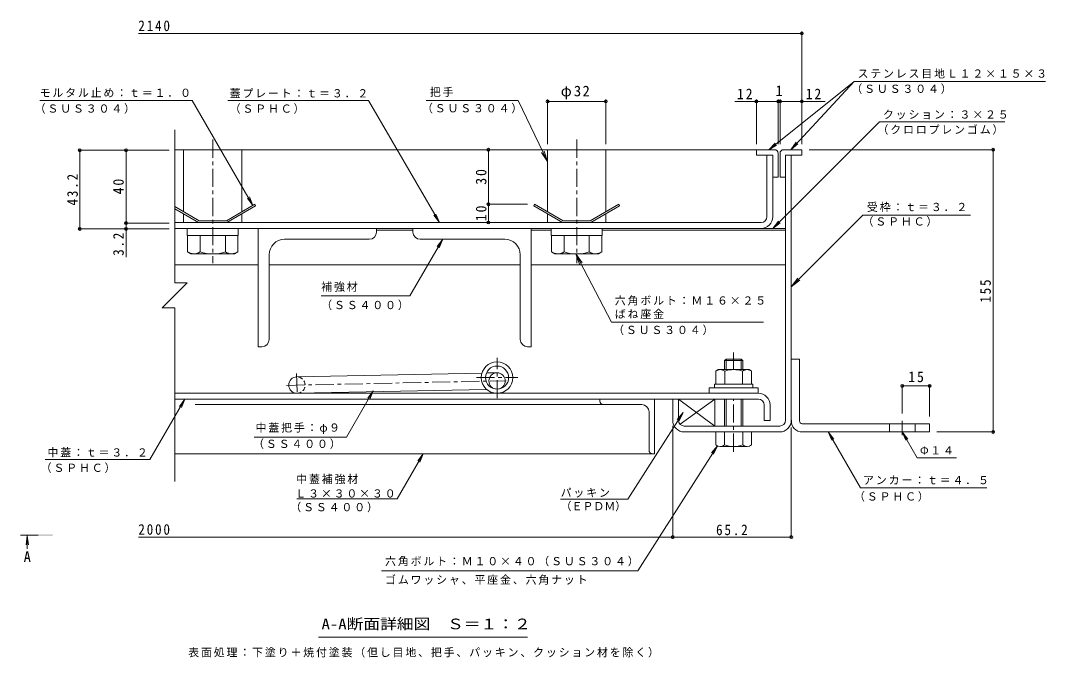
# Model space of a CAD drawing. Units: millimetres on the paper, enlarged 10 times, with parts at other scales. Extents: x -2682 to 2797, y -1962 to 1822.
# Drawn here: x -20 to 2797, y 73 to 1822 of the extents above; entities that cross this region are included whole.
import ezdxf
from ezdxf.enums import TextEntityAlignment as Align

# ---------------------------------------------------------------- set-up
doc = ezdxf.new("R2010")
doc.units = ezdxf.units.MM
doc.header["$LTSCALE"] = 10
doc.header["$PDMODE"] = 32
doc.header["$PDSIZE"] = 8
doc.linetypes.add('CHAIN1', pattern=[8, 5, -1, 1, -1])
doc.linetypes.add('DASHED1', pattern=[1.8, 1.2, -0.6])
for name, color, linetype, lineweight in [('0-2_仕上', 3, 'Continuous', 9), ('0-5_寸法', 7, 'Continuous', 9), ('D-1', 2, 'Continuous', 9), ('D-2', 3, 'Continuous', 9), ('D-3', 4, 'Continuous', 9), ('D-5', 7, 'Continuous', 9), ('D-6', 6, 'Continuous', 9), ('D-7', 5, 'Continuous', 5), ('D-9', 134, 'Continuous', 5), ('D-A', 3, 'Continuous', 9), ('D-B', 6, 'Continuous', 9), ('D-C', 2, 'Continuous', 9), ('D-E', 3, 'Continuous', 9), ('D-F', 7, 'Continuous', 9)]:
    doc.layers.add(name, color=color, linetype=linetype, lineweight=lineweight)
doc.styles.add('ＭＳ ゴシック', font='')
doc.styles.get('ＭＳ ゴシック').set_extended_font_data('MS Gothic')

msp = doc.modelspace()

# ---------------------------------------------------------------- linework, layer by layer
at = {"layer": '0-2_仕上', "color": 4, "linetype": 'CHAIN1'}
msp.add_line((-19.51, 408.56), (29.12, 408.56), dxfattribs=at)
at = {"layer": '0-2_仕上', "color": 4}
for q in [(-4.14, 381.77), (2.38, 381.77), (-0.88, 370.96)]:
    msp.add_line((-0.88, 406.56), q, dxfattribs=at)
msp.add_solid([(29.12, 406.56), (29.12, 410.56), (69.12, 406.56), (69.12, 410.56)], dxfattribs=at)
at = {"layer": 'D-1'}
for p, q in [((2082.43, 724.22), (2082.43, 1452.22)), ((2098.43, 724.22), (2098.43, 1452.22)), ((1788.43, 724.22), (1788.43, 782.22)), ((1804.43, 708.22), (2066.43, 708.22)), ((1804.43, 692.22), (1914.93, 692.22)), ((2066.43, 692.22), (1964.93, 692.22))]:
    msp.add_line(p, q, dxfattribs=at)
msp.add_lwpolyline([(1772.43, 724.22), (1772.43, 782.22), (1788.43, 782.22)], dxfattribs=at)
for centre, radius, start, end in [((1804.43, 724.22), 32, 180, 270), ((1804.43, 724.22), 16, 180, 270), ((2066.43, 724.22), 16, 270, 0), ((2066.43, 724.22), 32, 270, 0)]:
    msp.add_arc(centre, radius, start, end, dxfattribs=at)
at = {"layer": 'D-2'}
for p, q in [((2047.43, 1452.22), (2031.43, 1452.22)), ((2031.43, 1283.22), (2031.43, 1452.22)), ((2047.43, 1283.22), (2047.43, 1452.22)), ((2015.43, 1267.22), (404.27, 1267.22)), ((404.27, 1251.22), (2015.43, 1251.22))]:
    msp.add_line(p, q, dxfattribs=at)
at = {"layer": 'D-2', "linetype": 'CHAIN1'}
for p, q in [((1289.93, 784.73), (1289.93, 895.71)), ((1233.19, 841.47), (1346.67, 841.47))]:
    msp.add_line(p, q, dxfattribs=at)
at = {"layer": 'D-2'}
for radius in [43.25, 31.75]:
    msp.add_circle((1289.93, 841.47), radius, dxfattribs=at)
for radius in [16, 32]:
    msp.add_arc((2015.43, 1283.22), radius, 270, 0, dxfattribs=at)
at = {"layer": 'D-3'}
for p, q in [((2002.43, 1467.22), (404.27, 1467.22)), ((2077.43, 1467.22), (2127.43, 1467.22)), ((2062.43, 1457.22), (2062.43, 1392.22)), ((2067.43, 1457.22), (2067.43, 1392.22)), ((2082.43, 1392.22), (2082.43, 1452.22)), ((2047.43, 1392.22), (2062.43, 1392.22)), ((2082.43, 1392.22), (2067.43, 1392.22)), ((404.27, 1310.85), (471.18, 1272.22)), ((404.27, 1305.07), (469.84, 1267.22)), ((624.12, 1317.22), (546.18, 1272.22)), ((1393.23, 1317.22), (1390.73, 1312.89)), ((1390.73, 1312.89), (1469.84, 1267.22)), ((1393.23, 1317.22), (1471.18, 1272.22)), ((1624.12, 1317.22), (1546.18, 1272.22)), ((1626.62, 1312.89), (1547.52, 1267.22)), ((1624.12, 1317.22), (1626.62, 1312.89)), ((471.18, 1272.22), (546.18, 1272.22)), ((1471.18, 1272.22), (1546.18, 1272.22)), ((469.84, 1267.22), (547.52, 1267.22)), ((1469.84, 1267.22), (1547.52, 1267.22))]:
    msp.add_line(p, q, dxfattribs=at)
for points in [[(2052.43, 1467.22), (2002.43, 1467.22), (2002.43, 1452.22), (2047.43, 1452.22), (2047.43, 1392.22)], [(2127.43, 1467.22), (2127.43, 1452.22), (2082.43, 1452.22)], [(624.12, 1317.22), (626.62, 1312.89), (547.52, 1267.22)]]:
    msp.add_lwpolyline(points, dxfattribs=at)
for centre, start, end in [((2052.43, 1457.22), 0, 90), ((2077.43, 1457.22), 90, 180)]:
    msp.add_arc(centre, 10, start, end, dxfattribs=at)
at = {"layer": 'D-5'}
for p, q in [((2270.97, 1654.62), (2036.33, 1467.22)), ((2270.97, 1654.62), (2097.46, 1467.22)), ((2270.97, 1654.62), (2796.82, 1654.62)), ((33.38, 1601.97), (452.32, 1601.97)), ((549.86, 1601.97), (937.05, 1601.97)), ((1131.34, 1267.22), (937.05, 1601.97)), ((1095.1, 1601.97), (1348.26, 1601.97)), ((1348.26, 1601.97), (1428.68, 1434.88)), ((2340.49, 1543.99), (2047.71, 1251.22)), ((2340.49, 1543.99), (2685.02, 1543.99)), ((2036.34, 1467.22), (2053.67, 1485.24)), ((2036.34, 1467.22), (2057.74, 1480.14)), ((2097.46, 1467.22), (2111.9, 1487.62)), ((2097.46, 1467.22), (2116.69, 1483.19)), ((1428.68, 1434.88), (1412.25, 1459.98)), ((1428.68, 1434.88), (1419.31, 1463.38)), ((619.23, 1314.4), (609.61, 1337.47)), ((1131.34, 1267.22), (1116.08, 1287.02)), ((1131.34, 1267.22), (1121.72, 1290.29)), ((2047.71, 1251.22), (2062.93, 1271.05)), ((2294.82, 1287.6), (2098.43, 1090.53)), ((2294.82, 1287.6), (2591.16, 1287.6)), ((2047.71, 1251.22), (2067.55, 1266.44)), ((1140.66, 1221.22), (1125.4, 1201.42)), ((1506.46, 1181.22), (1516.81, 1153.06)), ((1506.46, 1181.22), (1523.75, 1156.7)), ((1604.73, 993.91), (1506.46, 1181.22)), ((2098.43, 1090.53), (2116.65, 1114.36)), ((2098.43, 1090.53), (2122.2, 1108.83)), ((1050.28, 1065.51), (806.73, 1065.51)), ((1604.73, 993.91), (2021.71, 993.91)), ((949.94, 804.87), (934.67, 785.07)), ((949.94, 804.87), (940.32, 781.79)), ((335.93, 616.39), (432.18, 782.22)), ((432.18, 782.22), (416.91, 762.42)), ((432.18, 782.22), (422.56, 759.14)), ((1649.19, 507.1), (1800.91, 745.2)), ((1800.91, 745.2), (1784.84, 726.05)), ((1800.91, 745.2), (1790.35, 722.54)), ((2199.81, 692.22), (2209.38, 669.12)), ((2199.81, 692.22), (2215.03, 672.38)), ((2403.43, 692.22), (2412.99, 669.12)), ((2403.43, 692.22), (2418.65, 672.38)), ((2403.43, 692.22), (2444.54, 621.01)), ((1676.97, 311.09), (1895.38, 653.84)), ((1895.38, 653.84), (1879.31, 634.69)), ((1895.38, 653.84), (1884.81, 631.19)), ((1015.23, 508.27), (1087.17, 632.22)), ((1087.17, 632.22), (1071.9, 612.42)), ((1087.17, 632.22), (1077.55, 609.14)), ((2444.54, 621.01), (2552.59, 621.01)), ((48.21, 616.39), (335.93, 616.39)), ((739.41, 508.27), (1015.23, 508.27)), ((1464.62, 507.1), (1649.19, 507.1)), ((972.1, 311.09), (1676.97, 311.09)), ((1373.94, 128.88), (798.94, 128.88))]:
    msp.add_line(p, q, dxfattribs=at)
for points in [[(452.32, 1601.97), (619.23, 1314.4), (603.96, 1334.19)], [(1050.28, 1065.51), (1140.66, 1221.22), (1131.04, 1198.14)], [(622.54, 677.95), (876.27, 677.95), (949.94, 804.87)], [(2199.81, 692.22), (2288.32, 538.92), (2635.75, 538.92)]]:
    msp.add_lwpolyline(points, dxfattribs=at)
at = {"layer": 'D-6'}
for p, q in [((404.27, 1251.22), (2082.43, 1251.22)), ((958.68, 1246.22), (1058.68, 1246.22)), ((1384.93, 1246.22), (1438.68, 1246.22)), ((1578.68, 1246.22), (2082.43, 1246.22)), ((633.68, 1151.22), (404.27, 1151.22)), ((663.68, 1151.22), (1353.68, 1151.22)), ((1383.68, 1151.22), (2082.43, 1151.22)), ((739.46, 843.21), (1248.49, 853.86)), ((1260.8, 854.11), (1289.46, 854.71)), ((740.4, 798.22), (1261.23, 809.11)), ((1289.93, 809.71), (1290.4, 809.72)), ((1788.43, 782.22), (1788.43, 724.22)), ((1792.94, 713.08), (1888.43, 782.22))]:
    msp.add_line(p, q, dxfattribs=at)
at = {"layer": 'D-6', "linetype": 'CHAIN1'}
for p, q in [((739.27, 852.22), (740.52, 792.34)), ((711.41, 820.12), (1315.21, 832.75))]:
    msp.add_line(p, q, dxfattribs=at)
at = {"layer": 'D-6'}
msp.add_lwpolyline([(1804.43, 708.22), (1888.43, 708.22), (1888.43, 782.22), (1788.43, 782.22), (1888.43, 708.22)], dxfattribs=at)
msp.add_circle((1289.93, 832.22), 22.5, dxfattribs=at)
msp.add_arc((739.93, 820.72), 22.5, 90, 270, dxfattribs=at)
at = {"layer": 'D-6', "linetype": 'DASHED1'}
msp.add_arc((739.93, 820.72), 22.5, 270, 90, dxfattribs=at)
at = {"layer": 'D-7', "linetype": 'CHAIN1'}
for p, q in [((1939.93, 863.22), (1939.93, 909.88)), ((1939.93, 637.83), (1939.93, 782.22))]:
    msp.add_line(p, q, dxfattribs=at)
at = {"layer": 'D-7'}
for p, q in [((1918.99, 892.22), (1914.93, 888.16)), ((1964.93, 888.16), (1914.93, 888.16)), ((1914.93, 863.22), (1914.93, 888.16)), ((1960.87, 892.22), (1918.99, 892.22)), ((1918.99, 863.22), (1918.99, 892.22)), ((1960.87, 892.22), (1964.93, 888.16)), ((1960.87, 863.22), (1960.87, 892.22)), ((1964.93, 888.16), (1964.93, 864.72)), ((1964.93, 888.16), (1964.93, 863.22)), ((1914.93, 782.22), (1914.93, 708.22)), ((1918.99, 708.22), (1918.99, 782.22)), ((1960.87, 708.22), (1960.87, 782.22)), ((1964.93, 782.22), (1964.93, 708.22)), ((1988.93, 692.22), (1890.93, 692.22)), ((1890.93, 656.69), (1890.93, 692.22)), ((1914.93, 692.22), (1914.93, 656.69)), ((1964.93, 692.22), (1964.93, 656.69)), ((1988.93, 656.69), (1988.93, 692.22)), ((1976.93, 652.22), (1902.93, 652.22))]:
    msp.add_line(p, q, dxfattribs=at)
at = {"layer": 'D-7', "color": 2, "lineweight": 9}
for p, q in [((1890.85, 859.42), (1897.43, 863.22)), ((1890.85, 859.42), (1890.85, 823.22)), ((1982.43, 863.22), (1897.43, 863.22)), ((1915.39, 859.42), (1915.39, 823.22)), ((1964.46, 859.42), (1964.46, 823.22))]:
    msp.add_line(p, q, dxfattribs=at)
at = {"layer": 'D-7', "color": 6, "lineweight": 9}
for p, q in [((1887.43, 823.22), (1887.43, 813.22)), ((1887.43, 813.22), (1992.43, 813.22))]:
    msp.add_line(p, q, dxfattribs=at)
at = {"layer": 'D-7', "color": 134}
for p, q in [((1872.43, 813.22), (1872.43, 798.22)), ((1872.43, 813.22), (2007.43, 813.22)), ((1872.43, 798.22), (2007.43, 798.22)), ((2007.43, 813.22), (2007.43, 798.22))]:
    msp.add_line(p, q, dxfattribs=at)
at = {"layer": 'D-7', "color": 2, "lineweight": 9}
msp.add_lwpolyline([(1982.43, 863.22), (1989, 859.42), (1989, 823.22), (1890.85, 823.22)], dxfattribs=at)
at = {"layer": 'D-7', "color": 6, "lineweight": 9}
msp.add_lwpolyline([(1887.43, 823.22), (1992.43, 823.22), (1992.43, 813.22)], dxfattribs=at)
at = {"layer": 'D-7', "color": 2, "lineweight": 9}
for centre, radius, start, end in [((1905.33, 834.34), 28.97, 94.38438, 120), ((1902.35, 839.02), 24.21, 57.42749, 88.18784), ((1939.93, 782.01), 81.2, 72.41188, 107.5881), ((1977.5, 839.02), 24.21, 91.81215, 122.57249), ((1974.52, 834.34), 28.97, 59.99998, 85.6156)]:
    msp.add_arc(centre, radius, start, end, dxfattribs=at)
at = {"layer": 'D-7'}
for centre, radius, start, end in [((1902.93, 670.55), 18.33, 229.1022, 310.89809), ((1939.93, 724.3), 72.08, 249.70546, 290.29454), ((1976.93, 670.55), 18.33, 229.10191, 310.8978)]:
    msp.add_arc(centre, radius, start, end, dxfattribs=at)
at = {"layer": 'D-9'}
for p, q in [((633.68, 1251.22), (633.68, 926.22)), ((958.68, 1251.22), (633.68, 1251.22)), ((958.68, 1241.17), (958.68, 1251.22)), ((1058.68, 1251.22), (1383.68, 1251.22)), ((1058.68, 1241.17), (1058.68, 1251.22)), ((1383.68, 1251.22), (1383.68, 926.22)), ((706.18, 1221.22), (938.72, 1221.22)), ((1311.18, 1221.22), (1078.63, 1221.22)), ((663.68, 1178.72), (663.68, 946.17)), ((1353.68, 1178.72), (1353.68, 946.17)), ((643.72, 926.22), (633.68, 926.22)), ((1373.63, 926.22), (1383.68, 926.22))]:
    msp.add_line(p, q, dxfattribs=at)
for centre, radius, start, end in [((938.68, 1241.22), 20, 270.13706, 359.86294), ((1078.68, 1241.22), 20, 180.13706, 269.86294), ((706.18, 1178.72), 42.5, 90, 180), ((1311.18, 1178.72), 42.5, 0, 90), ((643.68, 946.22), 20, 270.13706, 359.86294), ((1373.68, 946.22), 20, 180.13706, 269.86294)]:
    msp.add_arc(centre, radius, start, end, dxfattribs=at)
at = {"layer": 'D-A'}
for p, q in [((2007.93, 798.22), (404.27, 798.22)), ((404.27, 782.22), (2007.93, 782.22)), ((2023.93, 766.22), (2023.93, 723.22)), ((2039.93, 766.22), (2039.93, 723.22)), ((2023.93, 723.22), (2039.93, 723.22))]:
    msp.add_line(p, q, dxfattribs=at)
for radius in [32, 16]:
    msp.add_arc((2007.93, 766.22), radius, 0, 90, dxfattribs=at)
at = {"layer": 'D-B'}
for p, q in [((1572.43, 782.22), (460.8, 782.22)), ((1582.43, 767.22), (460.8, 767.22)), ((1572.43, 782.22), (1722.43, 782.22)), ((1572.43, 777.22), (1572.43, 782.22)), ((1582.43, 767.22), (1687.43, 767.22)), ((1722.43, 782.22), (1722.43, 632.22)), ((1707.43, 642.22), (1707.43, 747.22)), ((1717.43, 632.22), (404.27, 632.22)), ((1717.43, 632.22), (1722.43, 632.22))]:
    msp.add_line(p, q, dxfattribs=at)
for centre, radius, start, end in [((1582.43, 777.22), 10, 180, 270), ((1687.43, 747.22), 20, 0, 90), ((1717.43, 642.22), 10, 180, 270)]:
    msp.add_arc(centre, radius, start, end, dxfattribs=at)
at = {"layer": 'D-C', "linetype": 'CHAIN1'}
for p, q in [((508.68, 1494.89), (508.68, 1155.59)), ((1508.68, 1494.89), (1508.68, 1155.59))]:
    msp.add_line(p, q, dxfattribs=at)
at = {"layer": 'D-C'}
for p, q in [((428.68, 1467.22), (588.68, 1467.22)), ((428.68, 1467.22), (428.68, 1296.76)), ((588.68, 1467.22), (588.68, 1296.76)), ((1428.68, 1467.22), (1428.68, 1296.76)), ((1428.68, 1467.22), (1588.68, 1467.22)), ((1588.68, 1467.22), (1588.68, 1296.76)), ((428.68, 1290.98), (428.68, 1267.22)), ((588.68, 1290.98), (588.68, 1267.22)), ((1428.68, 1290.98), (1428.68, 1267.22)), ((1588.68, 1290.98), (1588.68, 1267.22)), ((428.68, 1267.22), (588.68, 1267.22)), ((1428.68, 1267.22), (1588.68, 1267.22))]:
    msp.add_line(p, q, dxfattribs=at)
at = {"layer": 'D-C', "color": 134, "lineweight": 5}
for p, q in [((438.68, 1251.22), (578.68, 1251.22)), ((578.68, 1251.22), (578.68, 1231.22)), ((1438.68, 1251.22), (1438.68, 1231.22)), ((1438.68, 1251.22), (1578.68, 1251.22)), ((1578.68, 1251.22), (1578.68, 1231.22)), ((1438.68, 1231.22), (1578.68, 1231.22))]:
    msp.add_line(p, q, dxfattribs=at)
at = {"layer": 'D-C', "color": 5, "lineweight": 5}
for p, q in [((474.03, 1186.58), (474.03, 1231.22)), ((543.32, 1186.58), (543.32, 1231.22)), ((577.96, 1186.58), (577.96, 1231.22)), ((1439.39, 1231.22), (1439.39, 1186.58)), ((1577.96, 1231.22), (1439.39, 1231.22)), ((1474.03, 1186.58), (1474.03, 1231.22)), ((1543.32, 1186.58), (1543.32, 1231.22)), ((1577.96, 1186.58), (1577.96, 1231.22)), ((448.68, 1181.22), (439.39, 1186.58)), ((568.68, 1181.22), (577.96, 1186.58)), ((1448.68, 1181.22), (1439.39, 1186.58)), ((448.68, 1181.22), (568.68, 1181.22))]:
    msp.add_line(p, q, dxfattribs=at)
at = {"layer": 'D-C', "color": 134, "lineweight": 5}
msp.add_lwpolyline([(438.68, 1251.22), (438.68, 1231.22), (578.68, 1231.22)], dxfattribs=at)
at = {"layer": 'D-C', "color": 5, "lineweight": 5}
for points in [[(577.96, 1231.22), (439.39, 1231.22), (439.39, 1186.58)], [(1448.68, 1181.22), (1568.68, 1181.22), (1577.96, 1186.58)]]:
    msp.add_lwpolyline(points, dxfattribs=at)
for centre, radius, start, end in [((459.84, 1221.99), 40.89, 240, 265.61574), ((455.63, 1215.38), 34.18, 271.81354, 302.57069), ((508.68, 1295.86), 114.64, 252.41203, 287.58795), ((561.72, 1215.38), 34.18, 237.42929, 268.18645), ((557.51, 1221.99), 40.89, 274.38425, 299.99998), ((1459.84, 1221.99), 40.89, 240, 265.61574), ((1455.63, 1215.38), 34.18, 271.81354, 302.57069), ((1508.68, 1295.86), 114.64, 252.41203, 287.58795), ((1561.72, 1215.38), 34.18, 237.42929, 268.18645), ((1557.51, 1221.99), 40.89, 274.38425, 299.99998)]:
    msp.add_arc(centre, radius, start, end, dxfattribs=at)
at = {"layer": 'D-E'}
for p, q in [((2098.43, 892.22), (2098.43, 724.22)), ((2098.43, 892.22), (2120.93, 892.22)), ((2120.93, 722.22), (2120.93, 892.22)), ((2128.43, 714.72), (2478.43, 714.72)), ((2368.43, 692.22), (2368.43, 714.72)), ((2438.43, 692.22), (2438.43, 714.72)), ((2478.43, 714.72), (2478.43, 692.22)), ((2478.43, 692.22), (2128.43, 692.22))]:
    msp.add_line(p, q, dxfattribs=at)
at = {"layer": 'D-E', "linetype": 'CHAIN1'}
msp.add_line((2403.43, 683.49), (2403.43, 722.93), dxfattribs=at)
at = {"layer": 'D-E'}
for radius, start in [(30, 176.17647), (7.5, 180.00027)]:
    msp.add_arc((2128.43, 722.22), radius, start, 270, dxfattribs=at)
at = {"layer": 'D-F'}
for p, q in [((2127.43, 1786.54), (304.27, 1786.54)), ((2127.43, 1482.22), (2127.43, 1791.54)), ((1428.67, 1482.21), (1428.67, 1604.84)), ((1428.67, 1599.84), (1588.68, 1599.84)), ((1588.68, 1482.21), (1588.68, 1604.84)), ((1942.86, 1599.84), (2062.43, 1599.84)), ((2002.43, 1482.22), (2002.43, 1604.84)), ((2062.43, 1482.22), (2062.43, 1604.84)), ((2062.43, 1599.84), (2067.43, 1599.84)), ((2067.43, 1482.22), (2067.43, 1604.84)), ((2067.43, 1599.84), (2191.78, 1599.84)), ((404.27, 1521.48), (404.27, 1101.63)), ((140.39, 1465.72), (389.27, 1465.72)), ((143.39, 1249.72), (143.39, 1465.72)), ((1266.02, 1317.22), (1266.02, 1467.22)), ((2656.05, 1467.22), (2147.43, 1467.22)), ((2653.05, 692.22), (2653.05, 1467.22)), ((1263.02, 1317.22), (1373.23, 1317.22)), ((1266.02, 1267.22), (1266.02, 1317.22)), ((140.39, 1249.72), (389.27, 1249.72)), ((389.27, 1265.72), (265.62, 1265.72)), ((270.62, 1249.72), (270.62, 1172.17)), ((404.27, 1032.81), (369.87, 1032.81)), ((404.27, 1032.81), (404.27, 555.68)), ((2403.43, 821.47), (2403.43, 742.93)), ((2403.43, 818.47), (2478.43, 818.47)), ((2478.43, 821.47), (2478.43, 734.72)), ((1772.42, 709.22), (1772.42, 398.32)), ((2098.43, 400.32), (2098.43, 704.22)), ((2656.05, 692.22), (2498.43, 692.22)), ((1772.42, 403.32), (304.27, 403.32)), ((1772.42, 403.32), (2098.43, 403.32))]:
    msp.add_line(p, q, dxfattribs=at)
for points in [[(270.62, 1249.72), (270.62, 1265.72), (270.62, 1465.72)], [(404.27, 1101.63), (438.68, 1101.63), (369.87, 1032.81)]]:
    msp.add_lwpolyline(points, dxfattribs=at)
for p in [(2127.43, 1786.54), (1428.67, 1599.84), (1588.68, 1599.84), (2002.43, 1599.84), (2062.43, 1599.84), (2067.43, 1599.84), (2127.43, 1599.84), (143.39, 1465.72), (270.62, 1465.72), (1266.02, 1467.22), (2653.05, 1467.22), (1266.02, 1317.22), (270.62, 1265.72), (1266.02, 1267.22), (143.39, 1249.72), (270.62, 1249.72), (2403.43, 818.47), (2478.43, 818.47), (2653.05, 692.22), (1772.42, 403.32), (2098.43, 403.32)]:
    msp.add_point(p, dxfattribs=at)

# ---------------------------------------------------------------- texts
at = {"layer": '0-5_寸法', "color": 2, "style": 'ＭＳ ゴシック'}
msp.add_text('A', height=29.33, dxfattribs=at).set_placement((-10.88, 325.86), align=Align.BOTTOM_LEFT)
at = {"layer": 'D-5', "style": 'ＭＳ ゴシック'}
msp.add_text('（ＥＰＤＭ）', height=21.99, dxfattribs=at).set_placement((1464.62, 470.53), align=Align.BOTTOM_LEFT)
at = {"layer": 'D-5', "color": 2, "style": 'ＭＳ ゴシック', "width": 1.15}
msp.add_text('A-A断面詳細図\u3000Ｓ＝１：２', height=29.33, dxfattribs=at).set_placement((807.69, 141.38), align=Align.BOTTOM_LEFT)
at = {"layer": 'D-5', "char_height": 21.99, "attachment_point": 7, "style": 'ＭＳ ゴシック'}
for s, insert in [('\\T1.17;ステンレス目地Ｌ１２×１５×３', (2280.17, 1662.79)), ('\\T1.17;モルタル止め：ｔ＝１．０', (32.98, 1610.97)), ('\\T1.17;蓋プレート：ｔ＝３．２', (555.2, 1609.52)), ('\\T1.17;把手', (1105.23, 1611.81)), ('\\T1.17;（ＳＵＳ３０４）', (2263.33, 1620.35)), ('\\T1.17;（ＳＵＳ３０４）', (19.42, 1566.06)), ('\\T1.17;（ＳＰＨＣ）', (555.2, 1565.85)), ('\\T1.17;（ＳＵＳ３０４）', (1083.52, 1566.9)), ('\\T1.17;クッション：３×２５', (2350.04, 1550.32)), ('\\T1.17;（クロロプレンゴム）', (2335.22, 1508.21)), ('\\T1.17;受枠：ｔ＝３．２', (2306.32, 1296.16)), ('\\T1.17;（ＳＰＨＣ）', (2294.16, 1256.01)), ('\\T1.17;補強材', (806.73, 1076.98)), ('\\T1.17;（ＳＳ４００）', (806.73, 1026.46)), ('\\T1.17;六角ボルト：Ｍ１６×２５', (1613.44, 1039.27)), ('\\T1.17;ばね座金', (1613.44, 1002.55)), ('\\T1.17;（ＳＵＳ３０４）', (1608.77, 958.05)), ('\\T1.17;中蓋把手：φ９', (626.26, 686.84)), ('\\T1.17;中蓋：ｔ＝３．２', (54.64, 622.09)), ('\\T1.17;（ＳＳ４００）', (619.62, 645.3)), ('\\T1.17;Φ１４', (2451.84, 629.53)), ('\\T1.17;（ＳＰＨＣ）', (35.96, 579.53)), ('\\T1.17;中蓋補強材', (738.12, 548.77)), ('\\T1.17;アンカー：ｔ＝４．５', (2295.62, 547.44)), ('\\T1.17;パッキン', (1464.62, 511.92)), ('\\T1.17;Ｌ３×３０×３０', (735.77, 511.58)), ('\\T1.17;（ＳＰＨＣ）', (2270.64, 500.84)), ('\\T1.17;（ＳＳ４００）', (721.93, 471.44)), ('\\T1.17;六角ボルト：Ｍ１０×４０（ＳＵＳ３０４）', (982.24, 323.11)), ('\\T1.17;ゴムワッシャ、平座金、六角ナット', (982.24, 272.28)), ('\\T1.17;表面処理：下塗り＋焼付塗装（但し目地、把手、パッキン、クッション材を除く）', (441.44, 72.75))]:
    msp.add_mtext(s, dxfattribs=dict(at, insert=insert))
at = {"layer": 'D-F', "color": 2, "style": 'ＭＳ ゴシック'}
msp.add_text('1', height=29.33, dxfattribs=at).set_placement((2054.93, 1605.84), align=Align.BOTTOM_LEFT)
at = {"layer": 'D-F', "color": 2, "char_height": 29.33, "attachment_point": 7, "style": 'ＭＳ ゴシック'}
for s, insert in [('\\T1.28;\\W0.9;2140', (304.27, 1792.54)), ('\\T1.19;φ32', (1464.93, 1605.84)), ('\\T1.27;\\W0.95;12', (1948.96, 1605.84)), ('\\T1.27;\\W0.95;12', (2137.7, 1605.84)), ('\\T1.27;\\W0.95;15', (2419.68, 828.47)), ('\\T1.28;\\W0.9;2000', (304.27, 409.32)), ('\\T1.28;\\W0.9;65.2', (1891.67, 408.32))]:
    msp.add_mtext(s, dxfattribs=dict(at, insert=insert))
at = {"layer": 'D-F', "color": 2, "char_height": 29.33, "attachment_point": 7, "rotation": 90, "style": 'ＭＳ ゴシック'}
for s, insert in [('\\T1.27;\\W0.95;30', (1261.02, 1370.97)), ('\\T1.28;\\W0.9;43.2', (138.39, 1313.97)), ('\\T1.27;\\W0.95;40', (264.62, 1344.47)), ('\\T1.27;\\W0.95;10', (1261.02, 1270.97)), ('\\T1.27;\\W0.9;3.2', (264.62, 1175.78)), ('\\T1.27;\\W0.9;155', (2647.05, 1047.22))]:
    msp.add_mtext(s, dxfattribs=dict(at, insert=insert))

doc.saveas('drawing.dxf')
